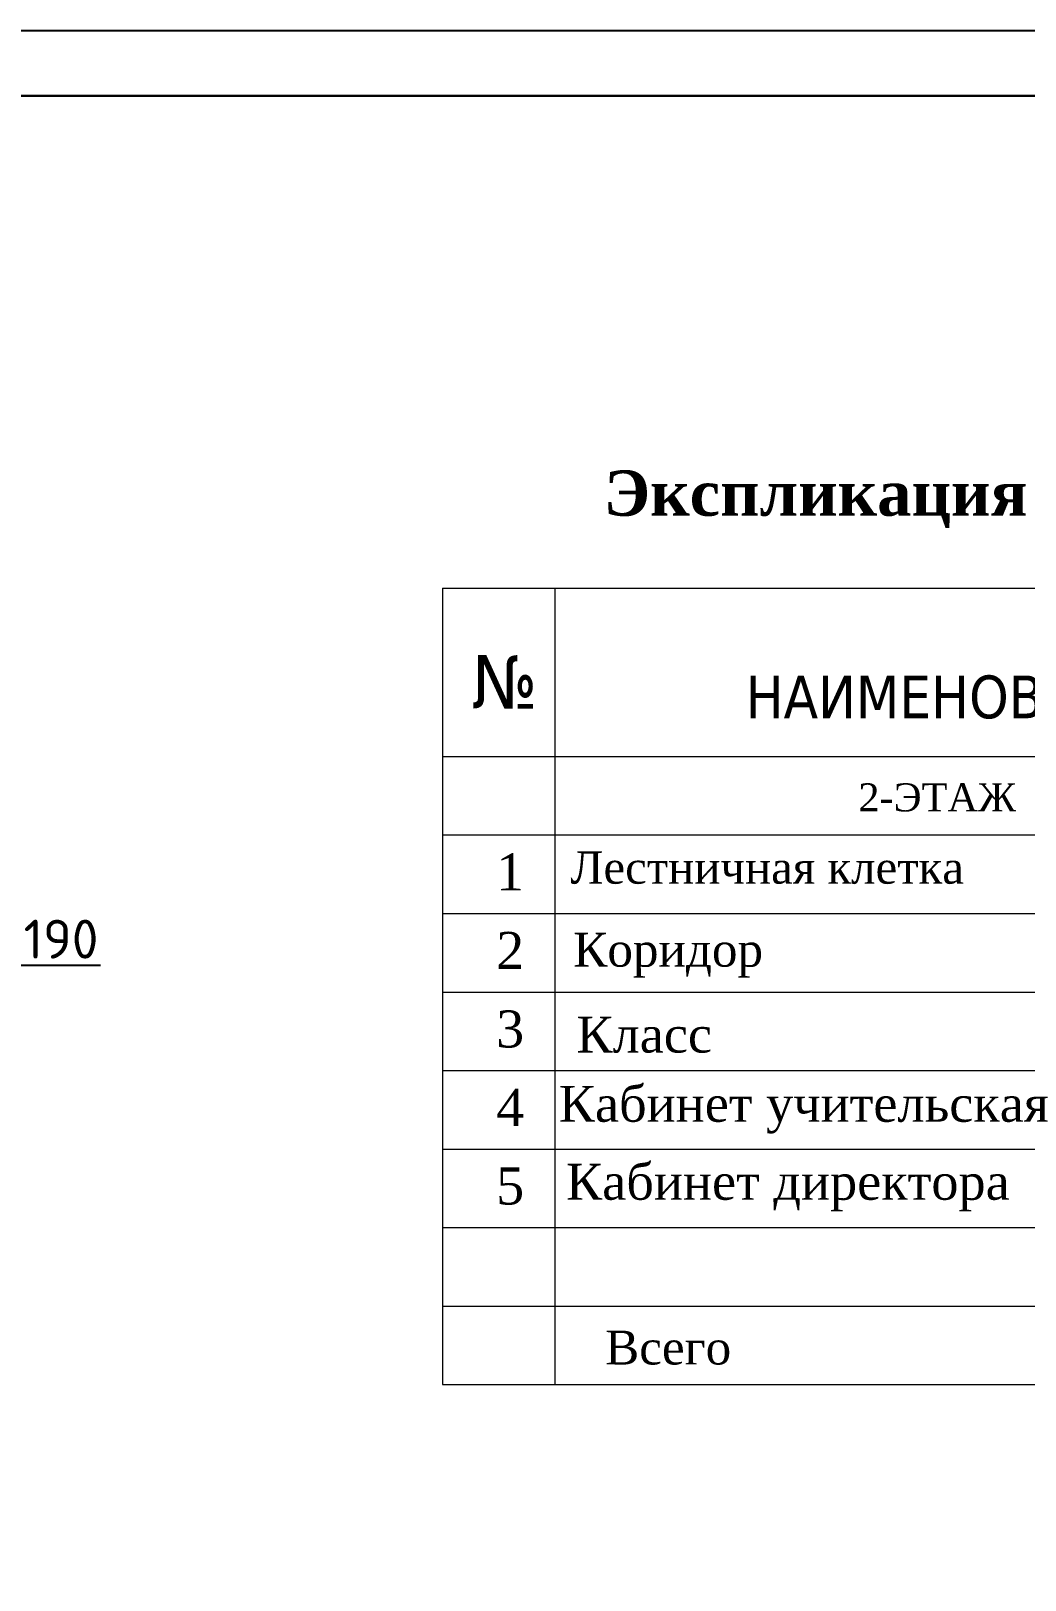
# Model space of a CAD drawing. Header units: millimetres. Extents: x 572274 to 2241483, y -888675 to -304135.
# Drawn here: x 682537 to 690197, y -485804 to -473864 of the extents above; entities that cross this region are included whole.
import ezdxf
from ezdxf.enums import TextEntityAlignment as Align

# ---------------------------------------------------------------- set-up
doc = ezdxf.new("R2010")
doc.units = ezdxf.units.MM
doc.styles.get("Standard").update_dxf_attribs({"font": 'isocpeur.ttf'})
doc.styles.add('Tahoma', font='tahoma.ttf')
doc.dimstyles.new('ISO-25$0', dxfattribs={"dimtxt": 300, "dimasz": 200, "dimexe": 100, "dimexo": 300, "dimgap": 50, "dimtad": 1, "dimdec": 0, "dimtxsty": 'Standard', "dimblk": 'OBLIQUE', "dimcen": 250, "dimdle": 150, "dimadec": 0, "dimazin": 0, "dimtfac": 1, "dimtdec": 0, "dimtmove": 0, "dimatfit": 3, "dimldrblk": 'OBLIQUE', "dimfxl": 1.25, "dimarcsym": 0})

# ---------------------------------------------------------------- blocks, each defined once
blk = doc.blocks.new('_Oblique')
at = {"color": 0, "linetype": 'ByBlock', "lineweight": -2}
blk.add_line((-0.5, -0.5), (0.5, 0.5), dxfattribs=at)
blk = doc.blocks.new('*D1469')
at = {"color": 0, "lineweight": -2, "transparency": 16777216}
for p, q in [((681923, -481064), (682263, -481064)), ((682073, -481064), (682073, -481164)), ((682263, -481064), (682263, -481164)), ((682263, -481064), (683073, -481064))]:
    blk.add_line(p, q, dxfattribs=at)
at = {"layer": 'Defpoints', "color": 0, "lineweight": 25, "transparency": 16777216}
for p in [(682073, -480974), (682263, -480974), (682263, -481064)]:
    blk.add_point(p, dxfattribs=at)
at = {"color": 0, "lineweight": -2, "transparency": 16777216, "xscale": 200, "yscale": 200, "zscale": 200, "rotation": 180}
blk.add_blockref('_Oblique', (682073, -481064), dxfattribs=at)
at = {"color": 0, "lineweight": -2, "transparency": 16777216, "xscale": 200, "yscale": 200, "zscale": 200}
blk.add_blockref('_Oblique', (682263, -481064), dxfattribs=at)
at = {"color": 0, "lineweight": 25, "transparency": 16777216, "insert": (682768, -480864), "char_height": 300, "attachment_point": 5}
blk.add_mtext('190', dxfattribs=at)

msp = doc.modelspace()

# ---------------------------------------------------------------- linework, layer by layer
at = {"color": 0, "linetype": 'ByBlock', "lineweight": 20}
for p, q in [((685707.837, -478159.315), (685707.837, -484297.406)), ((685707.837, -478159.315), (694133.44, -478159.315)), ((686572.357, -478159.315), (686572.357, -484297.406)), ((685707.837, -479456.095), (694133.44, -479456.095)), ((685707.837, -480061.259), (694133.44, -480061.259)), ((685707.837, -480666.423), (694133.44, -480666.423)), ((685707.837, -481271.587), (694133.44, -481271.587)), ((685707.837, -481876.751), (694133.44, -481876.751)), ((685707.837, -482481.914), (694133.44, -482481.914)), ((685707.837, -483087.078), (694133.44, -483087.078)), ((685707.837, -483692.242), (694133.44, -483692.242)), ((685707.837, -484297.406), (694133.44, -484297.406))]:
    msp.add_line(p, q, dxfattribs=at)
at = {"lineweight": 25, "ltscale": 100}
msp.add_lwpolyline([(653535.146, -503564.451), (695535.146, -503564.451), (695535.146, -473864.451), (653535.146, -473864.451)], close=True, dxfattribs=at)
at = {"color": 1, "lineweight": 30}
msp.add_lwpolyline([(655535.146, -503064.451), (695035.146, -503064.451), (695035.146, -474364.451), (655535.146, -474364.451)], close=True, dxfattribs=at)

# ---------------------------------------------------------------- texts
at = {"color": 0, "linetype": 'ByBlock', "lineweight": 18}
for s, insert, char_height, attachment_point in [('{\\fTimes New Roman|b1|i0|c204|p18;Экспликация помещений}', (690028.498, -477472.515), 350, 5), ('{\\fTimes New Roman|b0|i0|c204|p18;2-ЭТАЖ}', (689520.212, -479772.853), 216.12996, 5), ('{\\fTimes New Roman|b0|i0|c204|p18;Лестничная клетка}', (688209.797, -480314.013), 249.12744, 5), ('{\\fTimes New Roman|b0|i0|c204|p18;Коридор}', (687446.907, -480987.974), 260.99826, 5), ('{\\fTimes New Roman|b0|i0|c204|p18;Класс}', (687262.382, -481602.053), 276.94428, 5), ('{\\fTimes New Roman|b0|i0|c204|p18;Кабинет учительская}', (688491.943, -482179.01), 276.94428, 5), ('{\\fTimes New Roman|b0|i0|c204|p18;Кабинет директора}', (686659.34, -482779.348), 276.94428, 4), ('{\\fTimes New Roman|b0|i0|c204|p18;Всего}', (687446.907, -484013.793), 260.99826, 5)]:
    msp.add_mtext(s, dxfattribs=dict(at, insert=insert, char_height=char_height, attachment_point=attachment_point))
at = {"color": 0, "linetype": 'ByBlock', "lineweight": 30, "char_height": 285.53604, "width": 59284.31536, "attachment_point": 1}
for s, insert in [('{\\fTimes New Roman|b0|i0|c238|p18;1}', (686121.644, -480203.052)), ('{\\fTimes New Roman|b0|i0|c238|p18;2}', (686121.644, -480808.216)), ('{\\fTimes New Roman|b0|i0|c238|p18;3}', (686121.644, -481413.38)), ('{\\fTimes New Roman|b0|i0|c238|p18;4}', (686121.644, -482018.543)), ('{\\fTimes New Roman|b0|i0|c0|p18;5}', (686121.644, -482623.707))]:
    msp.add_mtext(s, dxfattribs=dict(at, insert=insert))
at = {"color": 0, "style": 'Tahoma', "flags": 8}
for tag, height, p in [('№', 411.728, (686185.884, -478880.632)), ('НАИМЕНОВАНИЕ', 329.382, (689738.304, -478996.967))]:
    msp.add_attdef(tag, text='1', height=height, dxfattribs=at).set_placement(p, align=Align.MIDDLE_CENTER)

# ---------------------------------------------------------------- dimensions: what is measured, and where the dimension line sits
at = {"lineweight": 25}
dim = msp.add_linear_dim(base=(682263.124, -481063.717), p1=(682073.124, -480973.717), p2=(682263.124, -480973.717), angle=180, dimstyle='ISO-25$0', override={"dimfxl": 2.5, "dimfxlon": 1, "dimarcsym": 1}, dxfattribs=at)
dim.commit()
dim.dimension.update_dxf_attribs({"geometry": '*D1469', "text_midpoint": (682768.124, -480863.717)})

doc.saveas('drawing.dxf')
